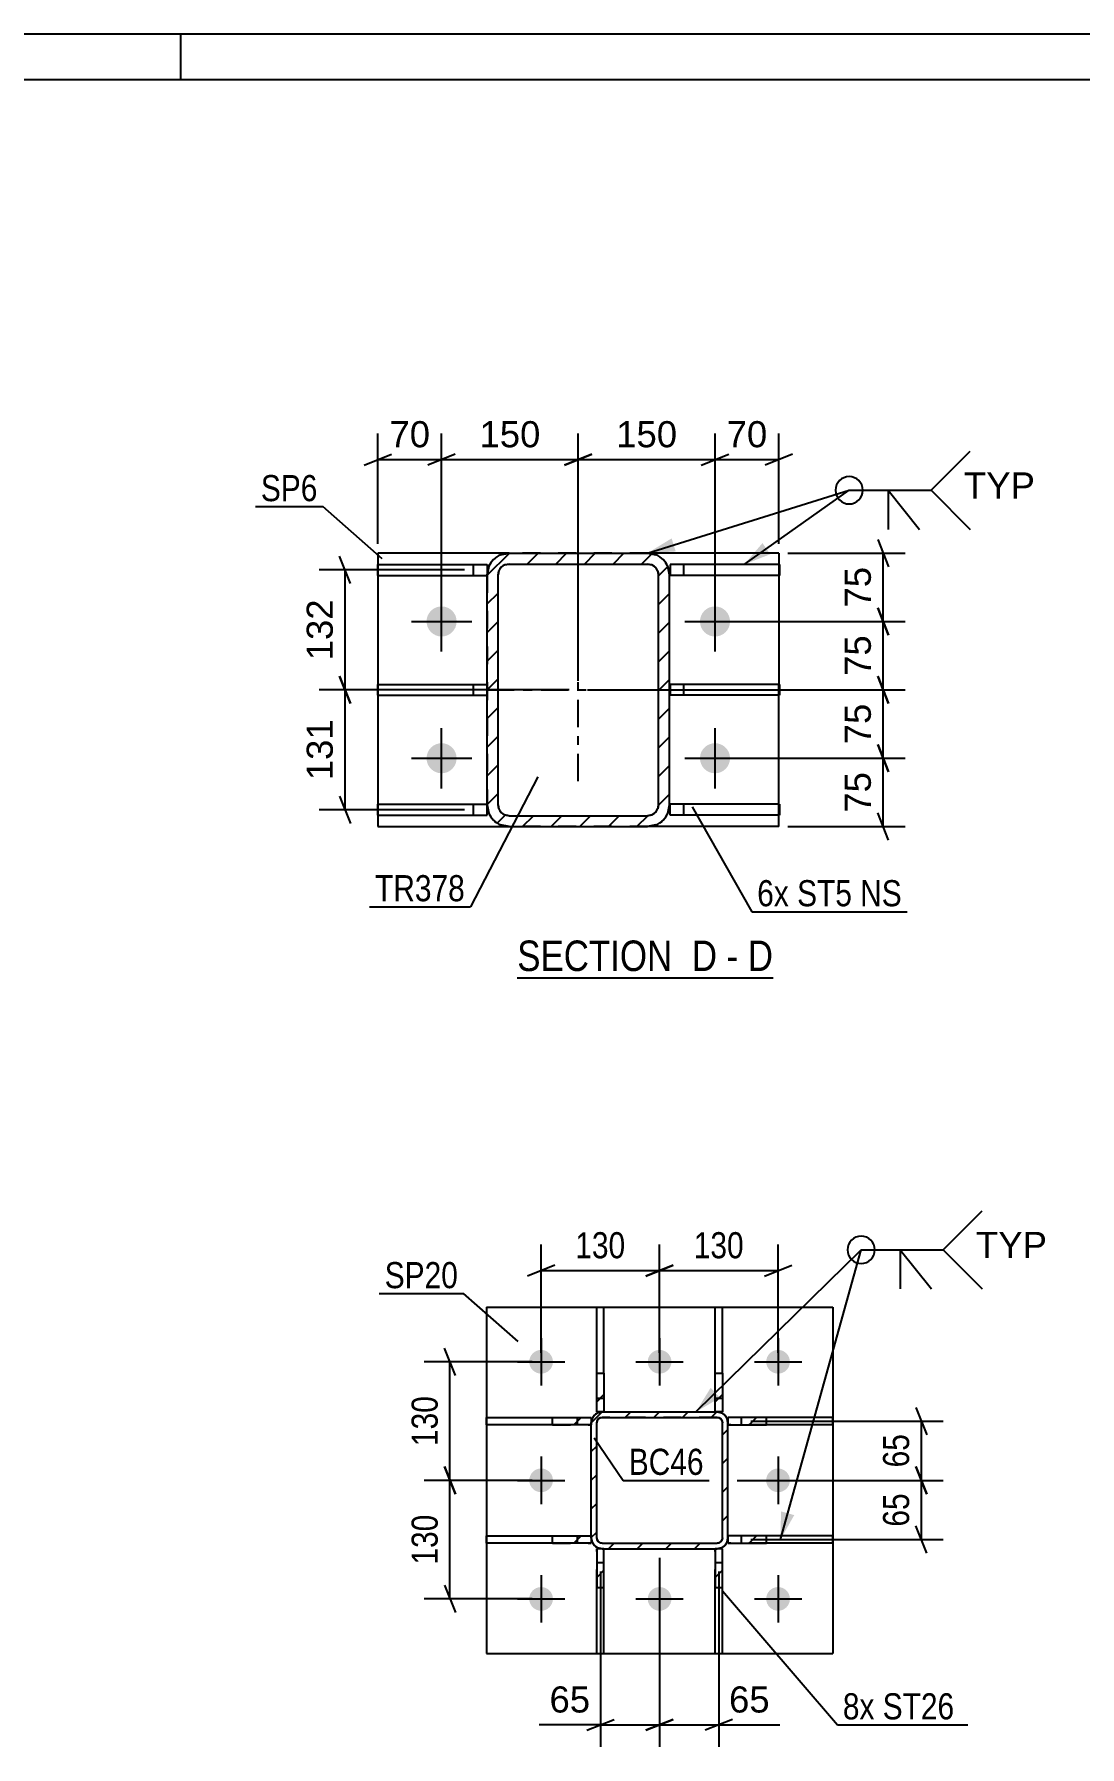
# Model space of a CAD drawing. Header units: millimetres. Extents: x 0 to 841, y 0 to 594.
# Drawn here: x 404.9 to 519.6, y 406.2 to 594 of the extents above; entities that cross this region are included whole.
import ezdxf

# ---------------------------------------------------------------- set-up
doc = ezdxf.new("R2010")
doc.units = ezdxf.units.MM
doc.linetypes.add('DXK_LINE_DOT2', pattern=[3.9198, 1.9599, -1.9599])
doc.linetypes.add('DXK_LINE_DOT3', pattern=[5.9187, 2.979, -0.9799, 0.9799, -0.9799])
doc.styles.add('Arial', font='ARIAL.TTF', dxfattribs={"height": 0.2})
doc.styles.add('Arial Narrow', font='ARIALN.TTF', dxfattribs={"height": 0.2})

# ---------------------------------------------------------------- blocks, each defined once
blk = doc.blocks.new('Unknown-318891736-1129')
at = {"color": 5, "linetype": 'Continuous'}
for p, q in [((841, 594), (0, 594)), ((421, 589), (421, 594)), ((836, 589), (5, 589))]:
    blk.add_line(p, q, dxfattribs=at)
blk = doc.blocks.new('Unknown-318891736-14 - 5658')
at = {"color": 6, "linetype": 'Continuous'}
blk.add_line((457.9, 490.53), (485.97, 490.53), dxfattribs=at)
at = {"color": 0, "linetype": 'Continuous'}
for points in [[(476.01, 491.28), (476.01, 494.78), (457.9, 494.78), (457.9, 491.28)], [(479.82, 491.28), (479.82, 494.78), (477.06, 494.78), (477.06, 491.28)], [(482.15, 491.28), (482.15, 494.78), (480.87, 494.78), (480.87, 491.28)], [(485.97, 491.28), (485.97, 494.78), (483.2, 494.78), (483.2, 491.28)]]:
    blk.add_wipeout(points, dxfattribs=at)
at = {"color": 7, "linetype": 'Continuous', "style": 'Arial Narrow'}
for s, p in [('SECTION ', (457.9, 491.28)), ('D', (477.06, 491.28)), ('D', (483.2, 491.28)), ('-', (480.87, 491.28))]:
    blk.add_text(s, height=3.34, dxfattribs=at).set_placement(p)
blk = doc.blocks.new('Part-318891736-5710 - 5658')
at = {"color": 2, "linetype": 'Continuous'}
for p, q in [((442.6, 521.51), (442.6, 522.71)), ((442.6, 522.71), (454.6, 522.71)), ((442.6, 521.51), (454.6, 521.51))]:
    blk.add_line(p, q, dxfattribs=at)
at = {"color": 7, "linetype": 'DXK_LINE_DOT2'}
for p, q in [((453.1, 521.51), (453.1, 522.71)), ((454.6, 522.71), (454.6, 521.51))]:
    blk.add_line(p, q, dxfattribs=at)
blk = doc.blocks.new('Bolt-318891736-5692 - 5658')
at = {"linetype": 'Continuous'}
for points in [[(447.95, 529.61, -1), (451.25, 529.61, -1)], [(477.95, 529.61, -1), (481.25, 529.61, -1)], [(447.95, 514.61, -1), (451.25, 514.61, -1)], [(477.95, 514.61, -1), (481.25, 514.61, -1)]]:
    blk.add_hatch(color=1, dxfattribs=at).paths.add_polyline_path(points)
at = {"color": 1, "linetype": 'Continuous'}
for p, q in [((449.6, 526.31), (449.6, 532.91)), ((479.6, 526.31), (479.6, 532.91)), ((446.3, 529.61), (452.9, 529.61)), ((476.3, 529.61), (482.9, 529.61)), ((449.6, 511.31), (449.6, 517.91)), ((479.6, 511.31), (479.6, 517.91)), ((446.3, 514.61), (452.9, 514.61)), ((476.3, 514.61), (482.9, 514.61))]:
    blk.add_line(p, q, dxfattribs=at)
blk = doc.blocks.new('Part-318891736-5684 - 5658')
at = {"color": 2, "linetype": 'Continuous'}
for p, q in [((442.6, 508.36), (442.6, 509.56)), ((442.6, 509.56), (454.6, 509.56)), ((454.6, 508.36), (454.6, 509.51)), ((442.6, 508.36), (454.6, 508.36))]:
    blk.add_line(p, q, dxfattribs=at)
at = {"color": 7, "linetype": 'DXK_LINE_DOT2'}
for p, q in [((453.1, 508.36), (453.1, 509.56)), ((454.6, 509.51), (454.6, 509.56)), ((454.6, 509.56), (454.6, 509.51))]:
    blk.add_line(p, q, dxfattribs=at)
blk = doc.blocks.new('Part-318891736-5689 - 5658')
at = {"color": 2, "linetype": 'Continuous'}
for p, q in [((442.6, 534.66), (442.6, 535.86)), ((442.6, 535.86), (454.6, 535.86)), ((454.6, 535.86), (454.6, 534.71)), ((442.6, 534.66), (454.6, 534.66))]:
    blk.add_line(p, q, dxfattribs=at)
at = {"color": 7, "linetype": 'DXK_LINE_DOT2'}
for p, q in [((453.1, 534.66), (453.1, 535.86)), ((454.6, 534.71), (454.6, 534.66))]:
    blk.add_line(p, q, dxfattribs=at)
blk = doc.blocks.new('Part-318891736-5715 - 5658')
at = {"color": 2, "linetype": 'Continuous'}
for p, q in [((486.68, 509.56), (474.68, 509.56)), ((474.68, 508.36), (474.68, 509.56)), ((486.68, 509.56), (486.68, 508.36)), ((486.68, 508.36), (474.68, 508.36))]:
    blk.add_line(p, q, dxfattribs=at)
at = {"color": 7, "linetype": 'DXK_LINE_DOT2'}
blk.add_line((476.18, 508.36), (476.18, 509.56), dxfattribs=at)
blk = doc.blocks.new('Part-318891736-5703 - 5658')
at = {"linetype": 'Continuous'}
h = blk.add_hatch(dxfattribs=at)
h.set_pattern_fill('', scale=0.7, style=0, pattern_type=0)
h.set_pattern_definition([(45, (474.4162, 535.6315), (-1.57154, 1.57154), [])])
h.paths.add_polyline_path([(474.6, 534.71), (474.42, 535.63), (473.9, 536.41), (473.12, 536.93), (472.2, 537.11), (457, 537.11), (456.08, 536.93), (455.3, 536.41), (454.78, 535.63), (454.6, 534.71), (454.6, 509.51), (454.78, 508.59), (455.3, 507.82), (456.08, 507.3), (457, 507.11), (472.2, 507.11), (473.12, 507.3), (473.9, 507.82), (474.42, 508.59), (474.6, 509.51)])
h.paths.add_polyline_path([(473.31, 509.05), (473.05, 508.66), (472.66, 508.4), (472.2, 508.31), (457, 508.31), (456.54, 508.4), (456.15, 508.66), (455.89, 509.05), (455.8, 509.51), (455.8, 534.71), (455.89, 535.17), (456.15, 535.56), (456.54, 535.82), (457, 535.91), (472.2, 535.91), (472.66, 535.82), (473.05, 535.56), (473.31, 535.17), (473.4, 534.71), (473.4, 509.51)])
at = {"color": 7, "linetype": 'DXK_LINE_DOT2'}
for p, q in [((456.08, 536.93), (457, 537.11)), ((457, 537.11), (472.2, 537.11)), ((472.2, 537.11), (473.12, 536.93)), ((454.6, 534.71), (454.78, 535.63)), ((457, 535.91), (456.54, 535.82)), ((457, 535.91), (472.2, 535.91)), ((472.66, 535.82), (472.2, 535.91)), ((474.42, 535.63), (474.6, 534.71)), ((454.6, 534.71), (454.6, 509.51)), ((455.89, 535.17), (455.8, 534.71)), ((455.8, 509.51), (455.8, 534.71)), ((473.4, 534.71), (473.31, 535.17)), ((473.4, 509.51), (473.4, 534.71)), ((474.6, 509.51), (474.6, 534.71)), ((454.78, 508.59), (454.6, 509.51)), ((455.8, 509.51), (455.89, 509.05)), ((473.31, 509.05), (473.4, 509.51)), ((474.6, 509.51), (474.42, 508.59)), ((457, 507.11), (456.08, 507.3)), ((456.54, 508.4), (457, 508.31)), ((457, 508.31), (472.2, 508.31)), ((457, 507.11), (472.2, 507.11)), ((472.2, 508.31), (472.66, 508.4)), ((473.12, 507.3), (472.2, 507.11))]:
    blk.add_line(p, q, dxfattribs=at)
at = {"color": 2, "linetype": 'Continuous'}
for p, q in [((457, 537.11), (456.08, 536.93)), ((457, 537.11), (472.2, 537.11)), ((473.12, 536.93), (472.2, 537.11)), ((454.78, 535.63), (454.6, 534.71)), ((456.54, 535.82), (457, 535.91)), ((457, 535.91), (472.2, 535.91)), ((472.2, 535.91), (472.66, 535.82)), ((474.6, 534.71), (474.42, 535.63)), ((454.6, 509.51), (454.6, 534.71)), ((455.8, 534.71), (455.89, 535.17)), ((455.8, 509.51), (455.8, 534.71)), ((473.31, 535.17), (473.4, 534.71)), ((473.4, 509.51), (473.4, 534.71)), ((474.6, 509.51), (474.6, 534.71)), ((454.6, 509.51), (454.78, 508.59)), ((455.89, 509.05), (455.8, 509.51)), ((473.4, 509.51), (473.31, 509.05)), ((474.42, 508.59), (474.6, 509.51)), ((456.08, 507.3), (457, 507.11)), ((457, 508.31), (456.54, 508.4)), ((457, 508.31), (472.2, 508.31)), ((457, 507.11), (472.2, 507.11)), ((472.66, 508.4), (472.2, 508.31)), ((472.2, 507.11), (473.12, 507.3))]:
    blk.add_line(p, q, dxfattribs=at)
at = {"color": 7, "linetype": 'DXK_LINE_DOT3'}
for p, q in [((464.6, 512.11), (464.6, 532.11)), ((454.6, 522.11), (474.6, 522.11))]:
    blk.add_line(p, q, dxfattribs=at)
at = {"color": 7, "linetype": 'DXK_LINE_DOT2'}
for centre, radius, start, end in [((457, 534.71), 2.4, 112.5, 157.5), ((457, 534.71), 1.2, 112.5, 157.5), ((472.2, 534.71), 1.2, 22.5, 67.5), ((472.2, 534.71), 2.4, 22.5, 67.5), ((457, 509.51), 1.2, 202.5, 247.5), ((472.2, 509.51), 1.2, 292.5, 337.5), ((457, 509.51), 2.4, 202.5, 247.5), ((472.2, 509.51), 2.4, 292.5, 337.5)]:
    blk.add_arc(centre, radius, start, end, dxfattribs=at)
at = {"color": 2, "linetype": 'Continuous'}
for centre, radius, start, end in [((457, 534.71), 2.4, 112.5, 157.5), ((457, 534.71), 1.2, 112.5, 157.5), ((472.2, 534.71), 1.2, 22.5, 67.5), ((472.2, 534.71), 2.4, 22.5, 67.5), ((457, 509.51), 1.2, 202.5, 247.5), ((472.2, 509.51), 1.2, 292.5, 337.5), ((457, 509.51), 2.4, 202.5, 247.5), ((472.2, 509.51), 2.4, 292.5, 337.5)]:
    blk.add_arc(centre, radius, start, end, dxfattribs=at)
blk = doc.blocks.new('Part-318891736-5720 - 5658')
at = {"color": 2, "linetype": 'Continuous'}
for p, q in [((486.68, 535.86), (474.68, 535.86)), ((474.68, 535.86), (474.68, 534.66)), ((486.68, 535.86), (486.68, 534.66)), ((486.68, 534.66), (474.68, 534.66))]:
    blk.add_line(p, q, dxfattribs=at)
at = {"color": 7, "linetype": 'DXK_LINE_DOT2'}
blk.add_line((476.18, 534.66), (476.18, 535.86), dxfattribs=at)
blk = doc.blocks.new('Part-318891736-5725 - 5658')
at = {"color": 2, "linetype": 'Continuous'}
for p, q in [((486.68, 522.71), (474.68, 522.71)), ((474.68, 522.71), (474.68, 521.51)), ((486.68, 522.71), (486.68, 521.51)), ((486.68, 521.51), (474.68, 521.51))]:
    blk.add_line(p, q, dxfattribs=at)
at = {"color": 7, "linetype": 'DXK_LINE_DOT2'}
blk.add_line((476.18, 521.51), (476.18, 522.71), dxfattribs=at)
blk = doc.blocks.new('Part-318891736-5730 - 5658')
at = {"color": 2, "linetype": 'Continuous'}
for p, q in [((457, 537.11), (442.6, 537.11)), ((442.6, 537.11), (442.6, 507.11)), ((486.6, 537.11), (472.2, 537.11)), ((486.6, 537.11), (486.6, 535.86)), ((486.6, 534.66), (486.6, 522.71)), ((486.6, 509.56), (486.6, 521.51)), ((442.6, 507.11), (457, 507.11)), ((486.6, 507.11), (472.2, 507.11)), ((486.6, 507.11), (486.6, 508.36))]:
    blk.add_line(p, q, dxfattribs=at)
at = {"color": 7, "linetype": 'DXK_LINE_DOT2'}
for p, q in [((472.2, 537.11), (457, 537.11)), ((486.6, 535.86), (486.6, 534.66)), ((486.6, 521.51), (486.6, 522.71)), ((486.6, 508.36), (486.6, 509.56)), ((472.2, 507.11), (457, 507.11))]:
    blk.add_line(p, q, dxfattribs=at)
blk = doc.blocks.new('Part-318891736-1488 - 1372')
at = {"linetype": 'Continuous'}
h = blk.add_hatch(dxfattribs=at)
h.set_pattern_fill('', scale=0.7, style=0, pattern_type=0)
h.set_pattern_definition([(45, (466.6164, 447.1756), (-1.5715, 1.5715), [])])
h.paths.add_polyline_path([(467.42, 447.18), (466.62, 447.18), (466.62, 442.93), (467.42, 442.93)])
at = {"color": 2, "linetype": 'Continuous'}
for p, q in [((466.62, 454.43), (467.42, 454.43)), ((466.62, 447.18), (466.62, 454.43)), ((467.42, 447.18), (467.42, 454.43)), ((466.62, 442.93), (466.62, 447.18)), ((466.62, 447.18), (467.42, 447.18)), ((467.42, 447.18), (467.42, 442.93)), ((467.42, 442.93), (466.62, 442.93))]:
    blk.add_line(p, q, dxfattribs=at)
at = {"color": 7, "linetype": 'DXK_LINE_DOT2'}
for p, q in [((466.62, 442.93), (466.62, 447.18)), ((467.42, 447.18), (467.42, 442.93)), ((466.62, 444.43), (467.42, 444.43)), ((467.42, 442.93), (466.62, 442.93))]:
    blk.add_line(p, q, dxfattribs=at)
blk = doc.blocks.new('Part-318891736-1473 - 1372')
at = {"linetype": 'Continuous'}
h = blk.add_hatch(dxfattribs=at)
h.set_pattern_fill('', scale=0.7, style=0, pattern_type=0)
h.set_pattern_definition([(45, (479.6158, 427.9317), (-1.5715, 1.5715), [])])
h.paths.add_polyline_path([(480.42, 427.93), (479.62, 427.93), (479.62, 423.69), (480.42, 423.69)])
at = {"color": 7, "linetype": 'DXK_LINE_DOT2'}
for p, q in [((479.62, 423.69), (479.62, 427.93)), ((480.42, 427.93), (479.62, 427.93)), ((479.62, 426.43), (480.42, 426.43)), ((480.42, 423.69), (480.42, 427.93))]:
    blk.add_line(p, q, dxfattribs=at)
at = {"color": 2, "linetype": 'Continuous'}
for p, q in [((480.42, 427.93), (479.62, 427.93)), ((479.62, 427.93), (479.62, 423.69)), ((480.42, 423.69), (480.42, 427.93)), ((479.62, 416.43), (479.62, 423.69)), ((479.62, 423.69), (480.42, 423.69)), ((480.42, 416.43), (480.42, 423.69)), ((479.62, 416.43), (480.42, 416.43))]:
    blk.add_line(p, q, dxfattribs=at)
blk = doc.blocks.new('Part-318891736-1414 - 1372')
at = {"linetype": 'Continuous'}
h = blk.add_hatch(dxfattribs=at)
h.set_pattern_fill('', scale=0.7, style=0, pattern_type=0)
h.set_pattern_definition([(45, (467.2165, 442.9317), (-1.57154, 1.57154), [])])
h.paths.add_polyline_path([(479.82, 442.93), (467.22, 442.93), (466.76, 442.84), (466.37, 442.58), (466.11, 442.19), (466.02, 441.73), (466.02, 429.13), (466.11, 428.67), (466.37, 428.28), (466.76, 428.02), (467.22, 427.93), (479.82, 427.93), (480.28, 428.02), (480.67, 428.28), (480.93, 428.67), (481.02, 429.13), (481.02, 441.73), (480.93, 442.19), (480.67, 442.58), (480.28, 442.84)])
h.paths.add_polyline_path([(480.37, 441.96), (480.42, 441.73), (480.42, 429.13), (480.37, 428.9), (480.24, 428.71), (480.05, 428.58), (479.82, 428.53), (467.22, 428.53), (466.99, 428.58), (466.79, 428.71), (466.66, 428.9), (466.62, 429.13), (466.62, 441.73), (466.66, 441.96), (466.79, 442.16), (466.99, 442.29), (467.22, 442.33), (479.82, 442.33), (480.05, 442.29), (480.24, 442.16)])
at = {"color": 7, "linetype": 'DXK_LINE_DOT2'}
for p, q in [((466.02, 441.73), (466.11, 442.19)), ((466.02, 429.13), (466.02, 441.73)), ((466.66, 441.96), (466.62, 441.73)), ((466.62, 429.13), (466.62, 441.73)), ((466.79, 442.16), (466.66, 441.96)), ((466.76, 442.84), (467.22, 442.93)), ((466.99, 442.29), (466.79, 442.16)), ((467.22, 442.33), (466.99, 442.29)), ((467.22, 442.93), (479.82, 442.93)), ((479.82, 442.33), (467.22, 442.33)), ((479.82, 442.93), (480.28, 442.84)), ((480.05, 442.29), (479.82, 442.33)), ((480.24, 442.16), (480.05, 442.29)), ((480.37, 441.96), (480.24, 442.16)), ((480.42, 441.73), (480.37, 441.96)), ((480.42, 429.13), (480.42, 441.73)), ((480.93, 442.19), (481.02, 441.73)), ((481.02, 429.13), (481.02, 441.73)), ((466.11, 428.67), (466.02, 429.13)), ((466.62, 429.13), (466.66, 428.9)), ((466.66, 428.9), (466.79, 428.71)), ((466.79, 428.71), (466.99, 428.58)), ((466.99, 428.58), (467.22, 428.53)), ((467.22, 428.53), (479.82, 428.53)), ((479.82, 428.53), (480.05, 428.58)), ((480.05, 428.58), (480.24, 428.71)), ((480.24, 428.71), (480.37, 428.9)), ((480.37, 428.9), (480.42, 429.13)), ((481.02, 429.13), (480.93, 428.67)), ((467.22, 427.93), (466.76, 428.02)), ((467.22, 427.93), (479.82, 427.93)), ((480.28, 428.02), (479.82, 427.93))]:
    blk.add_line(p, q, dxfattribs=at)
at = {"color": 2, "linetype": 'Continuous'}
for p, q in [((466.11, 442.19), (466.02, 441.73)), ((466.02, 429.13), (466.02, 441.73)), ((466.62, 441.73), (466.66, 441.96)), ((466.62, 429.13), (466.62, 441.73)), ((466.66, 441.96), (466.79, 442.16)), ((467.22, 442.93), (466.76, 442.84)), ((466.79, 442.16), (466.99, 442.29)), ((466.99, 442.29), (467.22, 442.33)), ((467.22, 442.93), (479.82, 442.93)), ((467.22, 442.33), (479.82, 442.33)), ((480.28, 442.84), (479.82, 442.93)), ((479.82, 442.33), (480.05, 442.29)), ((480.05, 442.29), (480.24, 442.16)), ((480.24, 442.16), (480.37, 441.96)), ((480.37, 441.96), (480.42, 441.73)), ((480.42, 429.13), (480.42, 441.73)), ((481.02, 441.73), (480.93, 442.19)), ((481.02, 429.13), (481.02, 441.73)), ((466.02, 429.13), (466.11, 428.67)), ((466.66, 428.9), (466.62, 429.13)), ((466.79, 428.71), (466.66, 428.9)), ((466.99, 428.58), (466.79, 428.71)), ((467.22, 428.53), (466.99, 428.58)), ((467.22, 428.53), (479.82, 428.53)), ((480.05, 428.58), (479.82, 428.53)), ((480.24, 428.71), (480.05, 428.58)), ((480.37, 428.9), (480.24, 428.71)), ((480.42, 429.13), (480.37, 428.9)), ((480.93, 428.67), (481.02, 429.13)), ((466.76, 428.02), (467.22, 427.93)), ((467.22, 427.93), (479.82, 427.93)), ((479.82, 427.93), (480.28, 428.02))]:
    blk.add_line(p, q, dxfattribs=at)
at = {"color": 7, "linetype": 'DXK_LINE_DOT3'}
blk.add_line((473.52, 435.43), (473.52, 435.43), dxfattribs=at)
at = {"color": 7, "linetype": 'DXK_LINE_DOT2'}
for centre, start, end in [((467.22, 441.73), 112.5, 157.5), ((479.82, 441.73), 22.5, 67.5), ((467.22, 429.13), 202.5, 247.5), ((479.82, 429.13), 292.5, 337.5)]:
    blk.add_arc(centre, 1.2, start, end, dxfattribs=at)
at = {"color": 2, "linetype": 'Continuous'}
for centre, start, end in [((467.22, 441.73), 112.5, 157.5), ((479.82, 441.73), 22.5, 67.5), ((467.22, 429.13), 202.5, 247.5), ((479.82, 429.13), 292.5, 337.5)]:
    blk.add_arc(centre, 1.2, start, end, dxfattribs=at)
blk = doc.blocks.new('Part-318891736-1478 - 1372')
at = {"linetype": 'Continuous'}
h = blk.add_hatch(dxfattribs=at)
h.set_pattern_fill('', scale=0.7, style=0, pattern_type=0)
h.set_pattern_definition([(45, (466.6164, 427.9317), (-1.5715, 1.5715), [])])
h.paths.add_polyline_path([(467.42, 427.93), (466.62, 427.93), (466.62, 423.69), (467.42, 423.69)])
at = {"color": 7, "linetype": 'DXK_LINE_DOT2'}
for p, q in [((466.62, 423.69), (466.62, 427.93)), ((467.42, 427.93), (466.62, 427.93)), ((466.62, 426.43), (467.42, 426.43)), ((467.42, 423.69), (467.42, 427.93))]:
    blk.add_line(p, q, dxfattribs=at)
at = {"color": 2, "linetype": 'Continuous'}
for p, q in [((467.42, 427.93), (466.62, 427.93)), ((466.62, 427.93), (466.62, 423.69)), ((467.42, 423.69), (467.42, 427.93)), ((466.62, 416.43), (466.62, 423.69)), ((466.62, 423.69), (467.42, 423.69)), ((467.42, 416.43), (467.42, 423.69)), ((466.62, 416.43), (467.42, 416.43))]:
    blk.add_line(p, q, dxfattribs=at)
blk = doc.blocks.new('Part-318891736-1430 - 1372')
at = {"color": 2, "linetype": 'Continuous'}
for p, q in [((454.52, 454.43), (492.52, 454.43)), ((454.52, 454.43), (454.52, 416.43)), ((492.52, 454.43), (492.52, 416.43)), ((454.52, 416.43), (492.52, 416.43))]:
    blk.add_line(p, q, dxfattribs=at)
blk = doc.blocks.new('Part-318891736-1483 - 1372')
at = {"linetype": 'Continuous'}
h = blk.add_hatch(dxfattribs=at)
h.set_pattern_fill('', scale=0.7, style=0, pattern_type=0)
h.set_pattern_definition([(45, (479.6158, 447.1756), (-1.5715, 1.5715), [])])
h.paths.add_polyline_path([(480.42, 447.18), (479.62, 447.18), (479.62, 442.93), (480.42, 442.93)])
at = {"color": 2, "linetype": 'Continuous'}
for p, q in [((479.62, 454.43), (480.42, 454.43)), ((479.62, 447.18), (479.62, 454.43)), ((480.42, 447.18), (480.42, 454.43)), ((479.62, 442.93), (479.62, 447.18)), ((479.62, 447.18), (480.42, 447.18)), ((480.42, 447.18), (480.42, 442.93)), ((480.42, 442.93), (479.62, 442.93))]:
    blk.add_line(p, q, dxfattribs=at)
at = {"color": 7, "linetype": 'DXK_LINE_DOT2'}
for p, q in [((479.62, 442.93), (479.62, 447.18)), ((480.42, 447.18), (480.42, 442.93)), ((479.62, 444.43), (480.42, 444.43)), ((480.42, 442.93), (479.62, 442.93))]:
    blk.add_line(p, q, dxfattribs=at)
blk = doc.blocks.new('Part-318891736-1493 - 1372')
at = {"linetype": 'Continuous'}
h = blk.add_hatch(dxfattribs=at)
h.set_pattern_fill('', scale=0.7, style=0, pattern_type=0)
h.set_pattern_definition([(45, (481.016, 442.3317), (-1.5715, 1.5715), [])])
h.paths.add_polyline_path([(485.26, 442.33), (481.02, 442.33), (481.02, 441.53), (485.26, 441.53)])
at = {"color": 7, "linetype": 'DXK_LINE_DOT2'}
for p, q in [((481.02, 441.53), (481.02, 442.33)), ((485.26, 442.33), (481.02, 442.33)), ((485.26, 441.53), (481.02, 441.53)), ((482.52, 441.53), (482.52, 442.33))]:
    blk.add_line(p, q, dxfattribs=at)
at = {"color": 2, "linetype": 'Continuous'}
for p, q in [((485.26, 442.33), (481.02, 442.33)), ((481.02, 442.33), (481.02, 441.53)), ((481.02, 441.53), (485.26, 441.53)), ((492.52, 442.33), (485.26, 442.33)), ((485.26, 441.53), (485.26, 442.33)), ((492.52, 441.53), (485.26, 441.53)), ((492.52, 441.53), (492.52, 442.33))]:
    blk.add_line(p, q, dxfattribs=at)
blk = doc.blocks.new('Part-318891736-1498 - 1372')
at = {"linetype": 'Continuous'}
h = blk.add_hatch(dxfattribs=at)
h.set_pattern_fill('', scale=0.7, style=0, pattern_type=0)
h.set_pattern_definition([(45, (481.016, 429.3317), (-1.5715, 1.5715), [])])
h.paths.add_polyline_path([(485.26, 429.33), (481.02, 429.33), (481.02, 428.53), (485.26, 428.53)])
at = {"color": 7, "linetype": 'DXK_LINE_DOT2'}
for p, q in [((481.02, 428.53), (481.02, 429.33)), ((485.26, 429.33), (481.02, 429.33)), ((485.26, 428.53), (481.02, 428.53)), ((482.52, 428.53), (482.52, 429.33))]:
    blk.add_line(p, q, dxfattribs=at)
at = {"color": 2, "linetype": 'Continuous'}
for p, q in [((485.26, 429.33), (481.02, 429.33)), ((481.02, 429.33), (481.02, 428.53)), ((481.02, 428.53), (485.26, 428.53)), ((492.52, 429.33), (485.26, 429.33)), ((485.26, 428.53), (485.26, 429.33)), ((492.52, 428.53), (485.26, 428.53)), ((492.52, 428.53), (492.52, 429.33))]:
    blk.add_line(p, q, dxfattribs=at)
blk = doc.blocks.new('Part-318891736-1503 - 1372')
at = {"linetype": 'Continuous'}
h = blk.add_hatch(dxfattribs=at)
h.set_pattern_fill('', scale=0.7, style=0, pattern_type=0)
h.set_pattern_definition([(45, (461.7727, 442.3317), (-1.5715, 1.5715), [])])
h.paths.add_polyline_path([(466.02, 442.33), (461.77, 442.33), (461.77, 441.53), (466.02, 441.53)])
at = {"color": 2, "linetype": 'Continuous'}
for p, q in [((454.52, 442.33), (461.77, 442.33)), ((454.52, 441.53), (454.52, 442.33)), ((461.77, 441.53), (454.52, 441.53)), ((461.77, 442.33), (466.02, 442.33)), ((461.77, 441.53), (461.77, 442.33)), ((466.02, 441.53), (461.77, 441.53)), ((466.02, 442.33), (466.02, 441.53))]:
    blk.add_line(p, q, dxfattribs=at)
at = {"color": 7, "linetype": 'DXK_LINE_DOT2'}
for p, q in [((461.77, 442.33), (466.02, 442.33)), ((461.77, 441.53), (466.02, 441.53)), ((464.52, 441.53), (464.52, 442.33)), ((466.02, 442.33), (466.02, 441.53))]:
    blk.add_line(p, q, dxfattribs=at)
blk = doc.blocks.new('Part-318891736-1508 - 1372')
at = {"linetype": 'Continuous'}
h = blk.add_hatch(dxfattribs=at)
h.set_pattern_fill('', scale=0.7, style=0, pattern_type=0)
h.set_pattern_definition([(45, (461.7727, 429.3317), (-1.5715, 1.5715), [])])
h.paths.add_polyline_path([(466.02, 429.33), (461.77, 429.33), (461.77, 428.53), (466.02, 428.53)])
at = {"color": 2, "linetype": 'Continuous'}
for p, q in [((454.52, 429.33), (461.77, 429.33)), ((454.52, 428.53), (454.52, 429.33)), ((461.77, 428.53), (454.52, 428.53)), ((461.77, 429.33), (466.02, 429.33)), ((461.77, 428.53), (461.77, 429.33)), ((466.02, 428.53), (461.77, 428.53)), ((466.02, 429.33), (466.02, 428.53))]:
    blk.add_line(p, q, dxfattribs=at)
at = {"color": 7, "linetype": 'DXK_LINE_DOT2'}
for p, q in [((461.77, 429.33), (466.02, 429.33)), ((461.77, 428.53), (466.02, 428.53)), ((464.52, 428.53), (464.52, 429.33)), ((466.02, 429.33), (466.02, 428.53))]:
    blk.add_line(p, q, dxfattribs=at)
blk = doc.blocks.new('Bolt-318891736-1512 - 1372')
at = {"linetype": 'Continuous'}
for points in [[(461.82, 448.43, -1), (459.22, 448.43, -1)], [(474.82, 448.43, -1), (472.22, 448.43, -1)], [(487.82, 448.43, -1), (485.22, 448.43, -1)], [(461.82, 435.43, -1), (459.22, 435.43, -1)], [(487.82, 435.43, -1), (485.22, 435.43, -1)], [(461.82, 422.43, -1), (459.22, 422.43, -1)], [(474.82, 422.43, -1), (472.22, 422.43, -1)], [(487.82, 422.43, -1), (485.22, 422.43, -1)]]:
    blk.add_hatch(color=1, dxfattribs=at).paths.add_polyline_path(points)
at = {"color": 1, "linetype": 'Continuous'}
for p, q in [((460.52, 451.03), (460.52, 445.83)), ((473.52, 451.03), (473.52, 445.83)), ((486.52, 451.03), (486.52, 445.83)), ((457.92, 448.43), (463.12, 448.43)), ((470.92, 448.43), (476.12, 448.43)), ((483.92, 448.43), (489.12, 448.43)), ((460.52, 438.03), (460.52, 432.83)), ((486.52, 438.03), (486.52, 432.83)), ((457.92, 435.43), (463.12, 435.43)), ((483.92, 435.43), (489.12, 435.43)), ((460.52, 425.03), (460.52, 419.83)), ((473.52, 425.03), (473.52, 419.83)), ((486.52, 425.03), (486.52, 419.83)), ((457.92, 422.43), (463.12, 422.43)), ((470.92, 422.43), (476.12, 422.43)), ((483.92, 422.43), (489.12, 422.43))]:
    blk.add_line(p, q, dxfattribs=at)
blk = doc.blocks.new('StraightDimension-318891736-5805 - 5658')
at = {"color": 7, "linetype": 'Continuous'}
for p, q in [((452.1, 535.26), (436.16, 535.26)), ((439.61, 533.76), (438.41, 536.76)), ((439.01, 522.11), (439.01, 535.26)), ((463.6, 522.11), (436.16, 522.11)), ((438.41, 523.61), (439.61, 520.61))]:
    blk.add_line(p, q, dxfattribs=at)
at = {"color": 0}
blk.add_wipeout([(438.26, 532.62), (434.06, 532.62), (434.06, 524.75), (438.26, 524.75)], dxfattribs=at)
at = {"color": 3, "style": 'Arial'}
blk.add_text('132', height=2.865, rotation=90.0002, dxfattribs=at).set_placement((437.66, 525.35))
blk = doc.blocks.new('StraightDimension-318891736-5860 - 5658')
at = {"color": 7, "linetype": 'Continuous'}
for p, q in [((480.6, 514.61), (500.45, 514.61)), ((497.45, 516.11), (498.65, 513.11)), ((498.05, 507.11), (498.05, 514.61)), ((487.6, 507.11), (500.45, 507.11)), ((498.65, 505.61), (497.45, 508.61))]:
    blk.add_line(p, q, dxfattribs=at)
at = {"color": 0}
blk.add_wipeout([(497.3, 513.69), (493.1, 513.69), (493.1, 508.04), (497.3, 508.04)], dxfattribs=at)
at = {"color": 3, "style": 'Arial'}
blk.add_text('75', height=2.865, rotation=90.0002, dxfattribs=at).set_placement((496.7, 508.64))
blk = doc.blocks.new('StraightDimension-318891736-5791 - 5658')
at = {"color": 7, "linetype": 'Continuous'}
for p, q in [((449.6, 530.61), (449.6, 550.21)), ((464.6, 523.11), (464.6, 550.21)), ((451.1, 547.96), (448.1, 546.76)), ((449.6, 547.36), (464.6, 547.36)), ((463.1, 546.76), (466.1, 547.96))]:
    blk.add_line(p, q, dxfattribs=at)
at = {"color": 0}
blk.add_wipeout([(461.03, 548.11), (461.03, 552.31), (453.16, 552.31), (453.16, 548.11)], dxfattribs=at)
at = {"color": 3, "style": 'Arial'}
blk.add_text('150', height=2.865, dxfattribs=at).set_placement((453.76, 548.71))
blk = doc.blocks.new('StraightDimension-318891736-5758 - 5658')
at = {"color": 7, "linetype": 'Continuous'}
for p, q in [((442.6, 538.11), (442.6, 550.21)), ((449.6, 530.61), (449.6, 550.21)), ((441.1, 546.76), (444.1, 547.96)), ((442.6, 547.36), (449.6, 547.36)), ((451.1, 547.96), (448.1, 546.76))]:
    blk.add_line(p, q, dxfattribs=at)
at = {"color": 0}
blk.add_wipeout([(448.92, 548.11), (448.92, 552.31), (443.28, 552.31), (443.28, 548.11)], dxfattribs=at)
at = {"color": 3, "style": 'Arial'}
blk.add_text('70', height=2.865, dxfattribs=at).set_placement((443.88, 548.71))
blk = doc.blocks.new('StraightDimension-318891736-5768 - 5658')
at = {"color": 7, "linetype": 'Continuous'}
for p, q in [((464.6, 523.11), (464.6, 550.21)), ((479.6, 530.61), (479.6, 550.21)), ((466.1, 547.96), (463.1, 546.76)), ((464.6, 547.36), (479.6, 547.36)), ((478.1, 546.76), (481.1, 547.96))]:
    blk.add_line(p, q, dxfattribs=at)
at = {"color": 0}
blk.add_wipeout([(476.03, 548.11), (476.03, 552.31), (468.16, 552.31), (468.16, 548.11)], dxfattribs=at)
at = {"color": 3, "style": 'Arial'}
blk.add_text('150', height=2.865, dxfattribs=at).set_placement((468.76, 548.71))
blk = doc.blocks.new('StraightDimension-318891736-5781 - 5658')
at = {"color": 7, "linetype": 'Continuous'}
for p, q in [((479.6, 530.61), (479.6, 550.21)), ((486.6, 538.11), (486.6, 550.21)), ((478.1, 546.76), (481.1, 547.96)), ((479.6, 547.36), (486.6, 547.36)), ((488.1, 547.96), (485.1, 546.76))]:
    blk.add_line(p, q, dxfattribs=at)
at = {"color": 0}
blk.add_wipeout([(485.92, 548.11), (485.92, 552.31), (480.28, 552.31), (480.28, 548.11)], dxfattribs=at)
at = {"color": 3, "style": 'Arial'}
blk.add_text('70', height=2.865, dxfattribs=at).set_placement((480.88, 548.71))
blk = doc.blocks.new('StraightDimension-318891736-5814 - 5658')
at = {"color": 7, "linetype": 'Continuous'}
for p, q in [((463.6, 522.11), (436.16, 522.11)), ((439.61, 520.61), (438.41, 523.61)), ((439.01, 508.96), (439.01, 522.11)), ((452.1, 508.96), (436.16, 508.96)), ((438.41, 510.46), (439.61, 507.46))]:
    blk.add_line(p, q, dxfattribs=at)
at = {"color": 0}
blk.add_wipeout([(438.26, 519.47), (434.06, 519.47), (434.06, 511.6), (438.26, 511.6)], dxfattribs=at)
at = {"color": 3, "style": 'Arial'}
blk.add_text('131', height=2.865, rotation=90.0002, dxfattribs=at).set_placement((437.66, 512.2))
blk = doc.blocks.new('StraightDimension-318891736-5824 - 5658')
at = {"color": 7, "linetype": 'Continuous'}
for p, q in [((487.6, 537.11), (500.45, 537.11)), ((497.45, 538.61), (498.65, 535.61)), ((498.05, 529.61), (498.05, 537.11)), ((480.6, 529.61), (500.45, 529.61)), ((498.65, 528.11), (497.45, 531.11))]:
    blk.add_line(p, q, dxfattribs=at)
at = {"color": 0}
blk.add_wipeout([(497.3, 536.19), (493.1, 536.19), (493.1, 530.54), (497.3, 530.54)], dxfattribs=at)
at = {"color": 3, "style": 'Arial'}
blk.add_text('75', height=2.865, rotation=90.0002, dxfattribs=at).set_placement((496.7, 531.14))
blk = doc.blocks.new('StraightDimension-318891736-5834 - 5658')
at = {"color": 7, "linetype": 'Continuous'}
for p, q in [((480.6, 529.61), (500.45, 529.61)), ((497.45, 531.11), (498.65, 528.11)), ((498.05, 522.11), (498.05, 529.61)), ((465.6, 522.11), (500.45, 522.11)), ((498.65, 520.61), (497.45, 523.61))]:
    blk.add_line(p, q, dxfattribs=at)
at = {"color": 0}
blk.add_wipeout([(497.3, 528.69), (493.1, 528.69), (493.1, 523.04), (497.3, 523.04)], dxfattribs=at)
at = {"color": 3, "style": 'Arial'}
blk.add_text('75', height=2.865, rotation=90.0002, dxfattribs=at).set_placement((496.7, 523.64))
blk = doc.blocks.new('StraightDimension-318891736-5847 - 5658')
at = {"color": 7, "linetype": 'Continuous'}
for p, q in [((465.6, 522.11), (500.45, 522.11)), ((497.45, 523.61), (498.65, 520.61)), ((498.05, 514.61), (498.05, 522.11)), ((480.6, 514.61), (500.45, 514.61)), ((498.65, 513.11), (497.45, 516.11))]:
    blk.add_line(p, q, dxfattribs=at)
at = {"color": 0}
blk.add_wipeout([(497.3, 521.19), (493.1, 521.19), (493.1, 515.54), (497.3, 515.54)], dxfattribs=at)
at = {"color": 3, "style": 'Arial'}
blk.add_text('75', height=2.865, rotation=90.0002, dxfattribs=at).set_placement((496.7, 516.14))
blk = doc.blocks.new('StraightDimension-318891736-6147 - 1372')
at = {"color": 7, "linetype": 'Continuous'}
for p, q in [((460.52, 449.43), (460.52, 461.28)), ((473.52, 449.43), (473.52, 461.28)), ((462.02, 459.03), (459.02, 457.83)), ((460.52, 458.43), (473.52, 458.43)), ((472.02, 457.83), (475.02, 459.03))]:
    blk.add_line(p, q, dxfattribs=at)
at = {"color": 0}
blk.add_wipeout([(470.36, 459.18), (470.36, 463.38), (463.67, 463.38), (463.67, 459.18)], dxfattribs=at)
at = {"color": 3, "style": 'Arial Narrow'}
blk.add_text('130', height=2.863, dxfattribs=at).set_placement((464.27, 459.78))
blk = doc.blocks.new('StraightDimension-318891736-10522 - 1372')
at = {"color": 7, "linetype": 'Continuous'}
for p, q in [((501.65, 443.43), (502.85, 440.43)), ((483.52, 441.93), (504.65, 441.93)), ((502.25, 435.43), (502.25, 441.93)), ((502.85, 433.93), (501.65, 436.93)), ((482.02, 435.43), (504.65, 435.43))]:
    blk.add_line(p, q, dxfattribs=at)
at = {"color": 0}
blk.add_wipeout([(501.5, 441.11), (497.3, 441.11), (497.3, 436.25), (501.5, 436.25)], dxfattribs=at)
at = {"color": 3, "style": 'Arial Narrow'}
blk.add_text('65', height=2.863, rotation=90.0002, dxfattribs=at).set_placement((500.9, 436.85))
blk = doc.blocks.new('StraightDimension-318891736-10523 - 1372')
at = {"color": 7, "linetype": 'Continuous'}
for p, q in [((501.65, 436.93), (502.85, 433.93)), ((482.02, 435.43), (504.65, 435.43)), ((502.25, 428.93), (502.25, 435.43)), ((502.85, 427.43), (501.65, 430.43)), ((483.52, 428.93), (504.65, 428.93))]:
    blk.add_line(p, q, dxfattribs=at)
at = {"color": 0}
blk.add_wipeout([(501.5, 434.61), (497.3, 434.61), (497.3, 429.75), (501.5, 429.75)], dxfattribs=at)
at = {"color": 3, "style": 'Arial Narrow'}
blk.add_text('65', height=2.863, rotation=90.0002, dxfattribs=at).set_placement((500.9, 430.35))
blk = doc.blocks.new('StraightDimension-318891736-1554 - 1372')
at = {"color": 7, "linetype": 'Continuous'}
for p, q in [((473.52, 426.93), (473.52, 406.22)), ((480.02, 425.43), (480.02, 406.22)), ((472.02, 408.02), (475.02, 409.22)), ((473.52, 408.62), (480.02, 408.62)), ((481.52, 409.22), (478.52, 408.02))]:
    blk.add_line(p, q, dxfattribs=at)
at = {"color": 0}
blk.add_wipeout([(486.19, 409.37), (486.19, 413.57), (480.54, 413.57), (480.54, 409.37)], dxfattribs=at)
at = {"color": 7, "linetype": 'Continuous'}
blk.add_line((480.02, 408.62), (486.71, 408.62), dxfattribs=at)
blk.add_line((480.02, 408.62), (486.71, 408.62), dxfattribs=at)
at = {"color": 3, "style": 'Arial'}
blk.add_text('65', height=2.865, dxfattribs=at).set_placement((481.14, 409.97))
blk = doc.blocks.new('StraightDimension-318891736-1560 - 1372')
at = {"color": 7, "linetype": 'Continuous'}
for p, q in [((473.52, 426.93), (473.52, 406.22)), ((467.02, 425.43), (467.02, 406.22)), ((465.52, 408.02), (468.52, 409.22)), ((467.02, 408.62), (473.52, 408.62)), ((475.02, 409.22), (472.02, 408.02))]:
    blk.add_line(p, q, dxfattribs=at)
at = {"color": 0}
blk.add_wipeout([(466.49, 409.37), (466.49, 413.57), (460.84, 413.57), (460.84, 409.37)], dxfattribs=at)
at = {"color": 7, "linetype": 'Continuous'}
blk.add_line((467.02, 408.62), (460.32, 408.62), dxfattribs=at)
blk.add_line((467.02, 408.62), (460.32, 408.62), dxfattribs=at)
at = {"color": 3, "style": 'Arial'}
blk.add_text('65', height=2.865, dxfattribs=at).set_placement((461.44, 409.97))
blk = doc.blocks.new('StraightDimension-318891736-6149 - 1372')
at = {"color": 7, "linetype": 'Continuous'}
for p, q in [((473.52, 449.43), (473.52, 461.28)), ((486.52, 449.43), (486.52, 461.28)), ((475.02, 459.03), (472.02, 457.83)), ((473.52, 458.43), (486.52, 458.43)), ((485.02, 457.83), (488.02, 459.03))]:
    blk.add_line(p, q, dxfattribs=at)
at = {"color": 0}
blk.add_wipeout([(483.36, 459.18), (483.36, 463.38), (476.67, 463.38), (476.67, 459.18)], dxfattribs=at)
at = {"color": 3, "style": 'Arial Narrow'}
blk.add_text('130', height=2.863, dxfattribs=at).set_placement((477.27, 459.78))
blk = doc.blocks.new('StraightDimension-318891736-6151 - 1372')
at = {"color": 7, "linetype": 'Continuous'}
for p, q in [((451.12, 433.93), (449.92, 436.93)), ((459.52, 435.43), (447.67, 435.43)), ((450.52, 422.43), (450.52, 435.43)), ((449.92, 423.93), (451.12, 420.93)), ((459.52, 422.43), (447.67, 422.43))]:
    blk.add_line(p, q, dxfattribs=at)
at = {"color": 0}
blk.add_wipeout([(449.77, 432.27), (445.57, 432.27), (445.57, 425.59), (449.77, 425.59)], dxfattribs=at)
at = {"color": 3, "style": 'Arial Narrow'}
blk.add_text('130', height=2.863, rotation=90.0002, dxfattribs=at).set_placement((449.17, 426.19))
blk = doc.blocks.new('StraightDimension-318891736-6153 - 1372')
at = {"color": 7, "linetype": 'Continuous'}
for p, q in [((451.12, 446.93), (449.92, 449.93)), ((459.52, 448.43), (447.67, 448.43)), ((450.52, 435.43), (450.52, 448.43)), ((449.92, 436.93), (451.12, 433.93)), ((459.52, 435.43), (447.67, 435.43))]:
    blk.add_line(p, q, dxfattribs=at)
at = {"color": 0}
blk.add_wipeout([(449.77, 445.27), (445.57, 445.27), (445.57, 438.59), (449.77, 438.59)], dxfattribs=at)
at = {"color": 3, "style": 'Arial Narrow'}
blk.add_text('130', height=2.863, rotation=90.0002, dxfattribs=at).set_placement((449.17, 439.19))
blk = doc.blocks.new('WeldMark-318891736-5870 - 5658')
at = {"linetype": 'Continuous'}
for points in [[(475.29, 537.29), (472.2, 537.11), (474.84, 538.72)], [(485.67, 536.98), (482.79, 535.86), (484.81, 538.2)]]:
    blk.add_hatch(color=30, dxfattribs=at).paths.add_polyline_path(points)
at = {"color": 30, "linetype": 'Continuous'}
for p, q in [((472.2, 537.11), (494.32, 543.99)), ((482.79, 535.86), (494.32, 543.99)), ((494.32, 543.99), (503.32, 543.99))]:
    blk.add_line(p, q, dxfattribs=at)
at = {"color": 3, "linetype": 'Continuous'}
for q in [(502.03, 539.7), (498.61, 539.7)]:
    blk.add_line((498.61, 543.99), q, dxfattribs=at)
for start, end in [(90, 270), (270, 90)]:
    blk.add_arc((494.32, 543.99), 1.5, start, end, dxfattribs=at)
at = {"color": 0, "linetype": 'Continuous'}
blk.add_wipeout([(514.7, 543.09), (514.7, 546.09), (506.92, 546.09), (506.92, 543.09)], dxfattribs=at)
blk.add_wipeout([(514.7, 543.09), (514.7, 546.09), (506.92, 546.09), (506.92, 543.09)], dxfattribs=at)
at = {"color": 3, "linetype": 'Continuous'}
for q in [(507.61, 548.27), (507.61, 539.7)]:
    blk.add_line((503.32, 543.99), q, dxfattribs=at)
at = {"color": 3, "linetype": 'Continuous', "style": 'Arial'}
blk.add_text('TYP', height=2.865, dxfattribs=at).set_placement((506.92, 543.09))
blk = doc.blocks.new('Mark-318891736-5699 - 5658')
at = {"color": 0}
blk.add_wipeout([(452.16, 498.93), (452.16, 501.93), (442.3, 501.93), (442.3, 498.93)], dxfattribs=at)
blk.add_wipeout([(452.16, 498.93), (452.16, 501.93), (442.3, 501.93), (442.3, 498.93)], dxfattribs=at)
at = {"color": 30, "linetype": 'Continuous'}
for p in [(460.15, 512.56), (441.7, 498.33)]:
    blk.add_line(p, (452.76, 498.33), dxfattribs=at)
at = {"color": 3, "style": 'Arial Narrow'}
blk.add_text('TR378', height=2.863, dxfattribs=at).set_placement((442.3, 498.93))
blk = doc.blocks.new('Mark-318891736-5726 - 5658')
at = {"color": 0}
blk.add_wipeout([(435.98, 542.8), (435.98, 545.8), (429.77, 545.8), (429.77, 542.8)], dxfattribs=at)
blk.add_wipeout([(435.98, 542.8), (435.98, 545.8), (429.77, 545.8), (429.77, 542.8)], dxfattribs=at)
at = {"color": 30, "linetype": 'Continuous'}
for p in [(429.17, 542.2), (443.08, 536.47)]:
    blk.add_line(p, (436.58, 542.2), dxfattribs=at)
at = {"color": 3, "style": 'Arial Narrow'}
blk.add_text('SP6', height=2.863, dxfattribs=at).set_placement((429.77, 542.8))
blk = doc.blocks.new('MarkSet-318891736-5919 - 5658')
at = {"color": 0}
blk.add_wipeout([(487.71, 498.38), (487.71, 501.38), (484.23, 501.38), (484.23, 498.38)], dxfattribs=at)
blk.add_wipeout([(487.71, 498.38), (487.71, 501.38), (484.23, 501.38), (484.23, 498.38)], dxfattribs=at)
at = {"color": 30, "linetype": 'Continuous'}
blk.add_line((477.11, 509.29), (483.63, 497.78), dxfattribs=at)
at = {"color": 3, "style": 'Arial Narrow'}
blk.add_text('6x', height=2.863, dxfattribs=at).set_placement((484.23, 498.38))
at = {"color": 0}
blk.add_wipeout([(494.63, 498.38), (494.63, 501.38), (488.61, 501.38), (488.61, 498.38)], dxfattribs=at)
blk.add_wipeout([(494.63, 498.38), (494.63, 501.38), (488.61, 501.38), (488.61, 498.38)], dxfattribs=at)
at = {"color": 3, "style": 'Arial Narrow'}
blk.add_text('ST5', height=2.863, dxfattribs=at).set_placement((488.61, 498.38))
at = {"color": 0}
blk.add_wipeout([(500.1, 498.38), (500.1, 501.38), (495.53, 501.38), (495.53, 498.38)], dxfattribs=at)
blk.add_wipeout([(500.1, 498.38), (500.1, 501.38), (495.53, 501.38), (495.53, 498.38)], dxfattribs=at)
at = {"color": 30, "linetype": 'Continuous'}
blk.add_line((483.63, 497.78), (500.7, 497.78), dxfattribs=at)
at = {"color": 3, "style": 'Arial Narrow'}
blk.add_text('NS', height=2.863, dxfattribs=at).set_placement((495.53, 498.38))
blk = doc.blocks.new('Mark-318891736-1409 - 1372')
at = {"color": 0}
blk.add_wipeout([(478.36, 436.03), (478.36, 439.03), (470.14, 439.03), (470.14, 436.03)], dxfattribs=at)
blk.add_wipeout([(478.36, 436.03), (478.36, 439.03), (470.14, 439.03), (470.14, 436.03)], dxfattribs=at)
at = {"color": 30, "linetype": 'Continuous'}
for p, q in [((466.34, 440.08), (469.54, 435.43)), ((469.54, 435.43), (478.96, 435.43))]:
    blk.add_line(p, q, dxfattribs=at)
at = {"color": 3, "style": 'Arial Narrow'}
blk.add_text('BC46', height=2.863, dxfattribs=at).set_placement((470.14, 436.03))
blk = doc.blocks.new('Mark-318891736-1426 - 1372')
at = {"color": 0}
blk.add_wipeout([(451.4, 456.5), (451.4, 459.5), (443.36, 459.5), (443.36, 456.5)], dxfattribs=at)
blk.add_wipeout([(451.4, 456.5), (451.4, 459.5), (443.36, 459.5), (443.36, 456.5)], dxfattribs=at)
at = {"color": 30, "linetype": 'Continuous'}
for p in [(442.76, 455.9), (457.99, 450.66)]:
    blk.add_line(p, (452, 455.9), dxfattribs=at)
at = {"color": 3, "style": 'Arial Narrow'}
blk.add_text('SP20', height=2.863, dxfattribs=at).set_placement((443.36, 456.5))
blk = doc.blocks.new('MarkSet-318891736-1626 - 1372')
at = {"color": 0}
blk.add_wipeout([(497.1, 409.22), (497.1, 412.22), (493.63, 412.22), (493.63, 409.22)], dxfattribs=at)
blk.add_wipeout([(497.1, 409.22), (497.1, 412.22), (493.63, 412.22), (493.63, 409.22)], dxfattribs=at)
at = {"color": 30, "linetype": 'Continuous'}
blk.add_line((480.42, 423.31), (493.03, 408.62), dxfattribs=at)
at = {"color": 3, "style": 'Arial Narrow'}
blk.add_text('8x', height=2.863, dxfattribs=at).set_placement((493.63, 409.22))
at = {"color": 0}
blk.add_wipeout([(505.85, 409.22), (505.85, 412.22), (498, 412.22), (498, 409.22)], dxfattribs=at)
blk.add_wipeout([(505.85, 409.22), (505.85, 412.22), (498, 412.22), (498, 409.22)], dxfattribs=at)
at = {"color": 30, "linetype": 'Continuous'}
blk.add_line((493.03, 408.62), (507.35, 408.62), dxfattribs=at)
at = {"color": 3, "style": 'Arial Narrow'}
blk.add_text('ST26', height=2.863, dxfattribs=at).set_placement((498, 409.22))
blk = doc.blocks.new('WeldMark-318891736-1564 - 1372')
at = {"linetype": 'Continuous'}
for points in [[(480.17, 444.5), (477.5, 442.93), (479.12, 445.57)], [(488.3, 431.62), (486.77, 428.93), (486.85, 432.02)]]:
    blk.add_hatch(color=30, dxfattribs=at).paths.add_polyline_path(points)
at = {"color": 30, "linetype": 'Continuous'}
for p, q in [((477.5, 442.93), (495.64, 460.71)), ((486.77, 428.93), (495.64, 460.71)), ((495.64, 460.71), (504.64, 460.71))]:
    blk.add_line(p, q, dxfattribs=at)
at = {"color": 3, "linetype": 'Continuous'}
for q in [(503.35, 456.43), (499.92, 456.43)]:
    blk.add_line((499.92, 460.71), q, dxfattribs=at)
for start, end in [(90, 270), (270, 90)]:
    blk.add_arc((495.64, 460.71), 1.5, start, end, dxfattribs=at)
at = {"color": 0, "linetype": 'Continuous'}
blk.add_wipeout([(516.01, 459.81), (516.01, 462.81), (508.24, 462.81), (508.24, 459.81)], dxfattribs=at)
blk.add_wipeout([(516.01, 459.81), (516.01, 462.81), (508.24, 462.81), (508.24, 459.81)], dxfattribs=at)
at = {"color": 3, "linetype": 'Continuous'}
for q in [(508.92, 465), (508.92, 456.43)]:
    blk.add_line((504.64, 460.71), q, dxfattribs=at)
at = {"color": 3, "linetype": 'Continuous', "style": 'Arial'}
blk.add_text('TYP', height=2.865, dxfattribs=at).set_placement((508.24, 459.81))

msp = doc.modelspace()

# ---------------------------------------------------------------- block references
for name in ['Unknown-318891736-1129', 'Part-318891736-5730 - 5658', 'Part-318891736-5703 - 5658', 'Part-318891736-5689 - 5658', 'Part-318891736-5720 - 5658', 'Bolt-318891736-5692 - 5658', 'Part-318891736-5710 - 5658', 'Part-318891736-5725 - 5658', 'Part-318891736-5684 - 5658', 'Part-318891736-5715 - 5658', 'Part-318891736-1430 - 1372', 'Part-318891736-1488 - 1372', 'Part-318891736-1483 - 1372', 'Bolt-318891736-1512 - 1372', 'Part-318891736-1503 - 1372', 'Part-318891736-1414 - 1372', 'Part-318891736-1493 - 1372', 'Part-318891736-1508 - 1372', 'Part-318891736-1498 - 1372', 'Part-318891736-1478 - 1372', 'Part-318891736-1473 - 1372']:
    msp.add_blockref(name, (0, 0))

# ---------------------------------------------------------------- next in the draw order: block references
for name in ['StraightDimension-318891736-5805 - 5658', 'StraightDimension-318891736-5860 - 5658', 'Unknown-318891736-14 - 5658', 'StraightDimension-318891736-6147 - 1372', 'StraightDimension-318891736-10522 - 1372', 'Mark-318891736-1409 - 1372']:
    msp.add_blockref(name, (0, 0))

# ---------------------------------------------------------------- next in the draw order: block references
for name in ['StraightDimension-318891736-5791 - 5658', 'MarkSet-318891736-5919 - 5658', 'StraightDimension-318891736-6149 - 1372', 'StraightDimension-318891736-10523 - 1372']:
    msp.add_blockref(name, (0, 0))

# ---------------------------------------------------------------- next in the draw order: block references
for name in ['StraightDimension-318891736-5758 - 5658', 'StraightDimension-318891736-5768 - 5658', 'WeldMark-318891736-1564 - 1372', 'StraightDimension-318891736-1554 - 1372']:
    msp.add_blockref(name, (0, 0))

# ---------------------------------------------------------------- next in the draw order: block references
for name in ['StraightDimension-318891736-5781 - 5658', 'Mark-318891736-5726 - 5658', 'StraightDimension-318891736-5814 - 5658', 'StraightDimension-318891736-1560 - 1372', 'MarkSet-318891736-1626 - 1372']:
    msp.add_blockref(name, (0, 0))

# ---------------------------------------------------------------- next in the draw order: block references
for name in ['StraightDimension-318891736-5824 - 5658', 'Mark-318891736-5699 - 5658', 'StraightDimension-318891736-6151 - 1372']:
    msp.add_blockref(name, (0, 0))

# ---------------------------------------------------------------- next in the draw order: block references
for name in ['WeldMark-318891736-5870 - 5658', 'StraightDimension-318891736-5834 - 5658', 'StraightDimension-318891736-6153 - 1372']:
    msp.add_blockref(name, (0, 0))

# ---------------------------------------------------------------- next in the draw order: block references
for name in ['StraightDimension-318891736-5847 - 5658', 'Mark-318891736-1426 - 1372']:
    msp.add_blockref(name, (0, 0))

doc.saveas('drawing.dxf')
